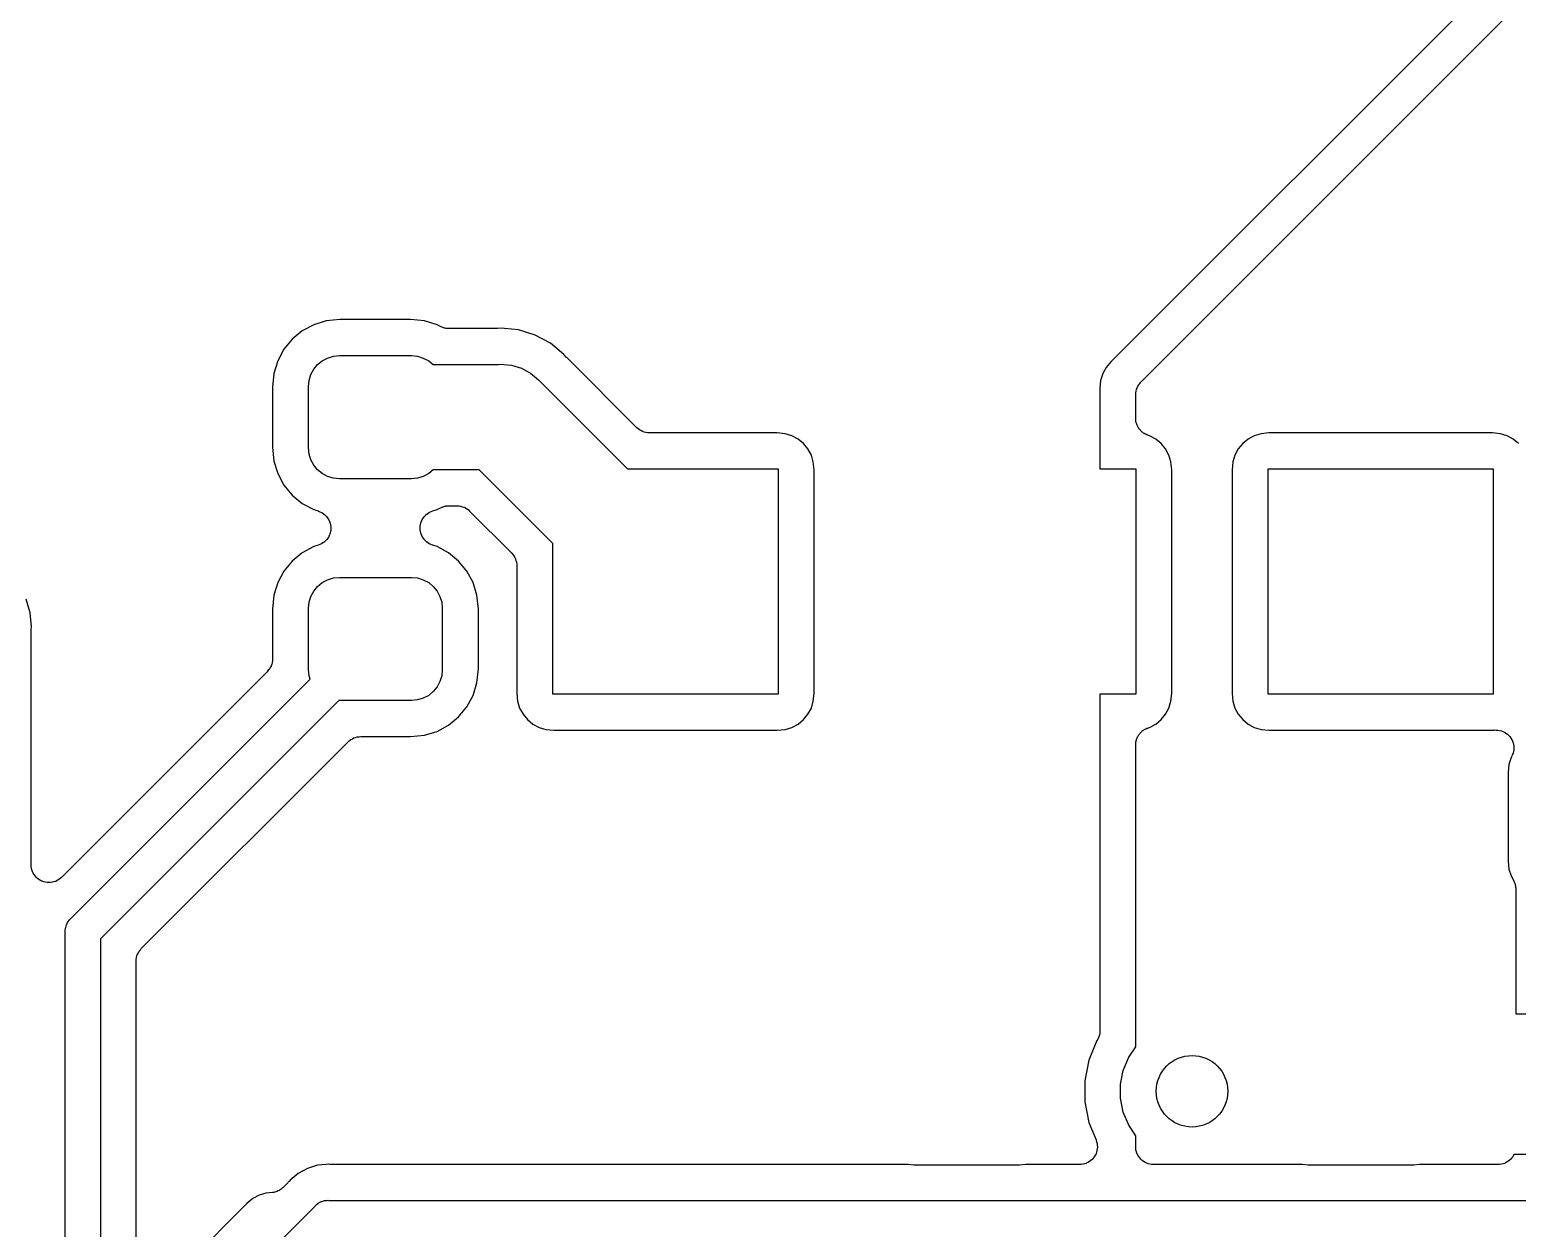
# Model space of a CAD drawing. Extents: x 150.4 to 195, y -135.4 to -96.2.
# Drawn here: x 167.34 to 177.91, y -114.17 to -105.66 of the extents above; entities that cross this region are included whole.
import ezdxf

# ---------------------------------------------------------------- set-up
doc = ezdxf.new("R2010")
doc.units = 0
doc.header["$MEASUREMENT"] = 0
doc.layers.add('BLACK', color=7, linetype='CONTINUOUS')

msp = doc.modelspace()

# ---------------------------------------------------------------- linework, layer by layer
at = {"layer": 'BLACK', "linetype": 'CONTINUOUS'}
for p, q in [((178.516, -104.525), (175.025, -108.016)), ((175.237, -108.163), (178.663, -104.737)), ((169.362, -107.756), (169.28, -107.8)), ((169.451, -107.729), (169.362, -107.756)), ((169.55, -107.719), (169.451, -107.729)), ((170.05, -107.719), (169.55, -107.719)), ((170.149, -107.729), (170.05, -107.719)), ((170.238, -107.756), (170.149, -107.729)), ((170.261, -107.769), (170.238, -107.756)), ((169.209, -107.859), (169.15, -107.93)), ((169.28, -107.8), (169.209, -107.859)), ((170.266, -107.771), (170.261, -107.769)), ((170.271, -107.773), (170.266, -107.771)), ((170.278, -107.775), (170.271, -107.773)), ((170.284, -107.778), (170.278, -107.775)), ((170.29, -107.779), (170.284, -107.778)), ((170.295, -107.781), (170.29, -107.779)), ((170.302, -107.782), (170.295, -107.781)), ((170.309, -107.783), (170.302, -107.782)), ((170.314, -107.783), (170.309, -107.783)), ((170.319, -107.783), (170.314, -107.783)), ((170.321, -107.783), (170.319, -107.783)), ((170.655, -107.783), (170.321, -107.783)), ((170.661, -107.783), (170.655, -107.783)), ((170.666, -107.783), (170.661, -107.783)), ((170.668, -107.783), (170.666, -107.783)), ((170.692, -107.78), (170.668, -107.783)), ((170.717, -107.783), (170.692, -107.78)), ((170.816, -107.793), (170.717, -107.783)), ((170.934, -107.829), (170.816, -107.793)), ((171.044, -107.887), (170.934, -107.829)), ((169.15, -107.93), (169.106, -108.012)), ((169.46, -107.992), (169.501, -107.979)), ((169.501, -107.979), (169.544, -107.975)), ((169.544, -107.975), (170.056, -107.975)), ((170.056, -107.975), (170.099, -107.979)), ((170.099, -107.979), (170.14, -107.992)), ((171.139, -107.966), (171.044, -107.887)), ((171.155, -107.985), (171.139, -107.966)), ((169.106, -108.012), (169.079, -108.101)), ((169.342, -108.11), (169.362, -108.072)), ((169.362, -108.072), (169.389, -108.039)), ((169.389, -108.039), (169.422, -108.012)), ((169.422, -108.012), (169.46, -107.992)), ((170.14, -107.992), (170.178, -108.012)), ((170.178, -108.012), (170.209, -108.037)), ((170.209, -108.037), (170.674, -108.037)), ((170.674, -108.037), (170.692, -108.036)), ((170.692, -108.036), (170.711, -108.037)), ((170.711, -108.037), (170.711, -108.037)), ((170.711, -108.037), (170.766, -108.043)), ((170.766, -108.043), (170.837, -108.064)), ((170.837, -108.064), (170.902, -108.099)), ((171.159, -107.989), (171.155, -107.985)), ((171.162, -107.993), (171.159, -107.989)), ((171.164, -107.994), (171.162, -107.993)), ((171.656, -108.487), (171.164, -107.994)), ((174.989, -108.059), (174.966, -108.103)), ((175.025, -108.016), (174.989, -108.059)), ((169.079, -108.101), (169.069, -108.2)), ((169.325, -108.194), (169.329, -108.151)), ((169.329, -108.151), (169.342, -108.11)), ((170.902, -108.099), (170.959, -108.146)), ((170.959, -108.146), (170.971, -108.16)), ((170.971, -108.16), (171.59, -108.78)), ((174.951, -108.151), (174.946, -108.206)), ((174.966, -108.103), (174.951, -108.151)), ((175.216, -108.192), (175.221, -108.182)), ((175.221, -108.182), (175.222, -108.181)), ((175.222, -108.181), (175.23, -108.172)), ((175.222, -108.181), (175.222, -108.181)), ((175.23, -108.172), (175.237, -108.163)), ((169.069, -108.2), (169.069, -108.625)), ((169.325, -108.631), (169.325, -108.194)), ((174.946, -108.206), (174.946, -108.78)), ((175.2, -108.251), (175.201, -108.239)), ((175.2, -108.252), (175.2, -108.251)), ((175.2, -108.253), (175.2, -108.252)), ((175.2, -108.252), (175.2, -108.252)), ((175.2, -108.252), (175.2, -108.252)), ((175.2, -108.42), (175.2, -108.253)), ((175.201, -108.239), (175.203, -108.228)), ((175.203, -108.226), (175.206, -108.215)), ((175.203, -108.227), (175.203, -108.226)), ((175.203, -108.228), (175.203, -108.227)), ((175.206, -108.215), (175.21, -108.204)), ((175.21, -108.203), (175.216, -108.192)), ((175.21, -108.204), (175.21, -108.203)), ((175.21, -108.203), (175.21, -108.203)), ((171.666, -108.494), (171.656, -108.487)), ((171.675, -108.502), (171.666, -108.494)), ((171.676, -108.503), (171.675, -108.502)), ((171.675, -108.502), (171.675, -108.502)), ((171.686, -108.508), (171.676, -108.503)), ((175.201, -108.426), (175.2, -108.42)), ((175.201, -108.432), (175.201, -108.426)), ((175.202, -108.438), (175.201, -108.432)), ((175.202, -108.445), (175.202, -108.438)), ((175.204, -108.45), (175.202, -108.445)), ((175.205, -108.456), (175.204, -108.45)), ((175.208, -108.462), (175.205, -108.456)), ((175.21, -108.469), (175.208, -108.462)), ((175.212, -108.474), (175.21, -108.469)), ((175.214, -108.479), (175.212, -108.474)), ((175.218, -108.485), (175.214, -108.479)), ((175.221, -108.491), (175.218, -108.485)), ((175.225, -108.495), (175.221, -108.491)), ((175.228, -108.5), (175.225, -108.495)), ((175.233, -108.505), (175.228, -108.5)), ((175.237, -108.51), (175.233, -108.505)), ((171.696, -108.514), (171.686, -108.508)), ((171.697, -108.514), (171.696, -108.514)), ((171.709, -108.518), (171.697, -108.514)), ((171.697, -108.514), (171.697, -108.514)), ((171.72, -108.521), (171.709, -108.518)), ((171.721, -108.521), (171.72, -108.521)), ((171.721, -108.522), (171.721, -108.521)), ((171.733, -108.523), (171.721, -108.522)), ((171.745, -108.524), (171.733, -108.523)), ((171.746, -108.524), (171.745, -108.524)), ((172.654, -108.524), (171.746, -108.524)), ((171.746, -108.524), (171.746, -108.524)), ((171.746, -108.524), (171.746, -108.524)), ((171.746, -108.524), (171.746, -108.524)), ((172.71, -108.53), (172.654, -108.524)), ((172.758, -108.544), (172.71, -108.53)), ((172.802, -108.568), (172.758, -108.544)), ((172.84, -108.6), (172.802, -108.568)), ((172.872, -108.638), (172.84, -108.6)), ((175.241, -108.513), (175.237, -108.51)), ((175.245, -108.518), (175.241, -108.513)), ((175.251, -108.521), (175.245, -108.518)), ((175.256, -108.526), (175.251, -108.521)), ((175.261, -108.528), (175.256, -108.526)), ((175.266, -108.532), (175.261, -108.528)), ((175.272, -108.534), (175.266, -108.532)), ((175.278, -108.537), (175.272, -108.534)), ((175.283, -108.539), (175.278, -108.537)), ((175.288, -108.541), (175.283, -108.539)), ((175.29, -108.542), (175.288, -108.541)), ((175.298, -108.544), (175.29, -108.542)), ((175.342, -108.568), (175.298, -108.544)), ((175.38, -108.6), (175.342, -108.568)), ((175.412, -108.638), (175.38, -108.6)), ((175.96, -108.6), (175.928, -108.638)), ((175.998, -108.568), (175.96, -108.6)), ((176.042, -108.544), (175.998, -108.568)), ((176.09, -108.53), (176.042, -108.544)), ((176.146, -108.524), (176.09, -108.53)), ((177.734, -108.524), (176.146, -108.524)), ((177.79, -108.53), (177.734, -108.524)), ((177.838, -108.544), (177.79, -108.53)), ((177.882, -108.568), (177.838, -108.544)), ((177.92, -108.6), (177.882, -108.568)), ((169.069, -108.625), (169.079, -108.724)), ((169.329, -108.674), (169.325, -108.631)), ((169.342, -108.715), (169.329, -108.674)), ((169.362, -108.753), (169.342, -108.715)), ((172.896, -108.682), (172.872, -108.638)), ((172.91, -108.73), (172.896, -108.682)), ((175.436, -108.682), (175.412, -108.638)), ((175.45, -108.73), (175.436, -108.682)), ((175.904, -108.682), (175.89, -108.73)), ((175.928, -108.638), (175.904, -108.682)), ((169.079, -108.724), (169.106, -108.813)), ((169.106, -108.813), (169.15, -108.895)), ((169.389, -108.786), (169.362, -108.753)), ((169.422, -108.813), (169.389, -108.786)), ((169.46, -108.833), (169.422, -108.813)), ((170.178, -108.813), (170.14, -108.833)), ((170.209, -108.787), (170.178, -108.813)), ((170.537, -108.787), (170.209, -108.787)), ((171.06, -109.31), (170.537, -108.787)), ((171.59, -108.78), (172.66, -108.78)), ((172.66, -108.78), (172.66, -110.38)), ((172.916, -108.786), (172.91, -108.73)), ((172.916, -110.374), (172.916, -108.786)), ((174.946, -108.78), (175.2, -108.78)), ((175.2, -108.78), (175.2, -110.38)), ((175.456, -108.786), (175.45, -108.73)), ((175.456, -110.374), (175.456, -108.786)), ((175.89, -108.73), (175.884, -108.786)), ((175.884, -108.786), (175.884, -110.374)), ((176.14, -110.38), (176.14, -108.78)), ((176.14, -108.78), (177.74, -108.78)), ((177.74, -108.78), (177.74, -110.38)), ((169.15, -108.895), (169.209, -108.966)), ((169.501, -108.846), (169.46, -108.833)), ((169.544, -108.85), (169.501, -108.846)), ((170.056, -108.85), (169.544, -108.85)), ((170.099, -108.846), (170.056, -108.85)), ((170.14, -108.833), (170.099, -108.846)), ((169.209, -108.966), (169.28, -109.025)), ((169.28, -109.025), (169.362, -109.069)), ((169.362, -109.069), (169.393, -109.078)), ((169.393, -109.078), (169.394, -109.079)), ((169.394, -109.079), (169.394, -109.079)), ((169.394, -109.079), (169.394, -109.079)), ((169.394, -109.079), (169.395, -109.079)), ((169.395, -109.079), (169.406, -109.084)), ((169.406, -109.084), (169.417, -109.089)), ((169.417, -109.089), (169.417, -109.089)), ((169.417, -109.089), (169.418, -109.089)), ((169.418, -109.089), (169.428, -109.096)), ((169.428, -109.096), (169.438, -109.103)), ((169.438, -109.103), (169.438, -109.103)), ((169.438, -109.103), (169.438, -109.103)), ((169.438, -109.103), (169.447, -109.112)), ((169.447, -109.112), (169.455, -109.12)), ((169.455, -109.12), (169.455, -109.12)), ((169.455, -109.12), (169.455, -109.121)), ((169.455, -109.121), (169.462, -109.131)), ((169.462, -109.131), (169.469, -109.141)), ((169.469, -109.141), (169.469, -109.141)), ((169.469, -109.141), (169.469, -109.141)), ((169.469, -109.141), (169.473, -109.153)), ((170.127, -109.151), (170.132, -109.14)), ((170.132, -109.139), (170.139, -109.129)), ((170.132, -109.14), (170.132, -109.139)), ((170.132, -109.14), (170.132, -109.14)), ((170.139, -109.129), (170.146, -109.119)), ((170.146, -109.119), (170.155, -109.11)), ((170.146, -109.119), (170.146, -109.119)), ((170.146, -109.119), (170.146, -109.119)), ((170.155, -109.11), (170.163, -109.102)), ((170.163, -109.102), (170.164, -109.102)), ((170.164, -109.101), (170.174, -109.095)), ((170.164, -109.102), (170.164, -109.101)), ((170.174, -109.095), (170.184, -109.088)), ((170.184, -109.088), (170.196, -109.083)), ((170.184, -109.088), (170.184, -109.088)), ((170.184, -109.088), (170.184, -109.088)), ((170.196, -109.083), (170.207, -109.078)), ((170.207, -109.078), (170.238, -109.069)), ((170.207, -109.078), (170.207, -109.078)), ((170.207, -109.078), (170.207, -109.078)), ((170.207, -109.078), (170.207, -109.078)), ((170.238, -109.069), (170.261, -109.056)), ((170.261, -109.056), (170.263, -109.056)), ((170.263, -109.056), (170.268, -109.054)), ((170.268, -109.054), (170.273, -109.051)), ((170.273, -109.051), (170.279, -109.049)), ((170.279, -109.049), (170.286, -109.046)), ((170.286, -109.046), (170.291, -109.045)), ((170.291, -109.045), (170.297, -109.044)), ((170.297, -109.044), (170.303, -109.043)), ((170.303, -109.043), (170.31, -109.042)), ((170.31, -109.042), (170.316, -109.042)), ((170.316, -109.042), (170.321, -109.041)), ((170.321, -109.041), (170.379, -109.041)), ((170.379, -109.041), (170.38, -109.042)), ((170.38, -109.042), (170.38, -109.042)), ((170.38, -109.042), (170.38, -109.042)), ((170.38, -109.042), (170.381, -109.042)), ((170.381, -109.042), (170.393, -109.043)), ((170.393, -109.043), (170.404, -109.044)), ((170.404, -109.044), (170.405, -109.044)), ((170.405, -109.044), (170.406, -109.044)), ((170.406, -109.044), (170.417, -109.048)), ((170.417, -109.048), (170.428, -109.051)), ((170.428, -109.051), (170.429, -109.052)), ((170.429, -109.052), (170.429, -109.052)), ((170.429, -109.052), (170.44, -109.057)), ((170.44, -109.057), (170.45, -109.063)), ((170.45, -109.063), (170.451, -109.063)), ((170.451, -109.063), (170.451, -109.064)), ((170.451, -109.064), (170.46, -109.071)), ((170.46, -109.071), (170.469, -109.079)), ((170.469, -109.079), (170.767, -109.376)), ((169.473, -109.153), (169.478, -109.164)), ((169.477, -109.238), (169.473, -109.249)), ((169.478, -109.238), (169.477, -109.238)), ((169.478, -109.164), (169.478, -109.164)), ((169.478, -109.164), (169.478, -109.164)), ((169.478, -109.164), (169.48, -109.176)), ((169.48, -109.225), (169.478, -109.237)), ((169.478, -109.237), (169.478, -109.238)), ((169.48, -109.176), (169.483, -109.188)), ((169.483, -109.213), (169.48, -109.225)), ((169.483, -109.188), (169.483, -109.188)), ((169.483, -109.188), (169.483, -109.189)), ((169.483, -109.189), (169.483, -109.201)), ((169.483, -109.201), (169.483, -109.213)), ((169.483, -109.213), (169.483, -109.213)), ((169.483, -109.213), (169.483, -109.213)), ((170.117, -109.187), (170.12, -109.175)), ((170.117, -109.199), (170.117, -109.187)), ((170.117, -109.187), (170.117, -109.187)), ((170.117, -109.187), (170.117, -109.187)), ((170.117, -109.211), (170.117, -109.199)), ((170.117, -109.212), (170.117, -109.211)), ((170.12, -109.224), (170.117, -109.212)), ((170.117, -109.212), (170.117, -109.212)), ((170.12, -109.175), (170.122, -109.163)), ((170.122, -109.236), (170.12, -109.224)), ((170.122, -109.163), (170.122, -109.162)), ((170.122, -109.162), (170.123, -109.162)), ((170.126, -109.247), (170.122, -109.236)), ((170.122, -109.236), (170.122, -109.236)), ((170.122, -109.236), (170.122, -109.236)), ((170.123, -109.162), (170.127, -109.151)), ((170.131, -109.259), (170.126, -109.247)), ((169.362, -109.331), (169.28, -109.375)), ((169.393, -109.322), (169.362, -109.331)), ((169.404, -109.317), (169.393, -109.322)), ((169.416, -109.312), (169.404, -109.317)), ((169.426, -109.305), (169.416, -109.312)), ((169.416, -109.312), (169.416, -109.312)), ((169.416, -109.312), (169.416, -109.312)), ((169.436, -109.299), (169.426, -109.305)), ((169.437, -109.298), (169.436, -109.298)), ((169.436, -109.298), (169.436, -109.299)), ((169.445, -109.29), (169.437, -109.298)), ((169.454, -109.281), (169.445, -109.29)), ((169.461, -109.271), (169.454, -109.281)), ((169.454, -109.281), (169.454, -109.281)), ((169.454, -109.281), (169.454, -109.281)), ((169.468, -109.261), (169.461, -109.271)), ((169.473, -109.249), (169.468, -109.26)), ((169.468, -109.26), (169.468, -109.26)), ((169.468, -109.26), (169.468, -109.261)), ((170.138, -109.269), (170.131, -109.259)), ((170.131, -109.259), (170.131, -109.259)), ((170.131, -109.259), (170.131, -109.259)), ((170.145, -109.279), (170.138, -109.269)), ((170.145, -109.28), (170.145, -109.279)), ((170.153, -109.288), (170.145, -109.28)), ((170.145, -109.28), (170.145, -109.28)), ((170.162, -109.297), (170.153, -109.288)), ((170.172, -109.304), (170.162, -109.297)), ((170.162, -109.297), (170.162, -109.297)), ((170.162, -109.297), (170.162, -109.297)), ((170.182, -109.311), (170.172, -109.304)), ((170.183, -109.311), (170.182, -109.311)), ((170.194, -109.316), (170.183, -109.311)), ((170.183, -109.311), (170.183, -109.311)), ((170.205, -109.321), (170.194, -109.316)), ((170.206, -109.321), (170.205, -109.321)), ((170.207, -109.322), (170.206, -109.321)), ((170.206, -109.321), (170.206, -109.321)), ((170.206, -109.321), (170.206, -109.321)), ((170.238, -109.331), (170.207, -109.322)), ((170.32, -109.375), (170.238, -109.331)), ((171.06, -110.38), (171.06, -109.31)), ((169.209, -109.434), (169.15, -109.505)), ((169.28, -109.375), (169.209, -109.434)), ((170.391, -109.434), (170.32, -109.375)), ((170.45, -109.505), (170.391, -109.434)), ((170.767, -109.376), (170.767, -109.377)), ((170.767, -109.377), (170.767, -109.377)), ((170.767, -109.377), (170.767, -109.377)), ((170.767, -109.377), (170.768, -109.378)), ((170.768, -109.378), (170.776, -109.387)), ((170.776, -109.387), (170.783, -109.396)), ((170.783, -109.396), (170.783, -109.397)), ((170.783, -109.397), (170.784, -109.397)), ((170.784, -109.397), (170.789, -109.408)), ((170.789, -109.408), (170.795, -109.418)), ((170.795, -109.418), (170.795, -109.419)), ((170.795, -109.419), (170.795, -109.419)), ((170.795, -109.419), (170.798, -109.43)), ((170.798, -109.43), (170.802, -109.442)), ((170.802, -109.442), (170.802, -109.442)), ((170.802, -109.442), (170.802, -109.443)), ((170.802, -109.443), (170.803, -109.455)), ((170.803, -109.455), (170.804, -109.466)), ((169.15, -109.505), (169.106, -109.587)), ((169.46, -109.567), (169.501, -109.554)), ((169.501, -109.554), (169.544, -109.55)), ((169.544, -109.55), (170.056, -109.55)), ((170.056, -109.55), (170.099, -109.554)), ((170.099, -109.554), (170.14, -109.567)), ((170.494, -109.587), (170.45, -109.505)), ((170.804, -109.466), (170.804, -110.374)), ((169.106, -109.587), (169.079, -109.676)), ((169.342, -109.685), (169.362, -109.647)), ((169.362, -109.647), (169.389, -109.614)), ((169.389, -109.614), (169.422, -109.587)), ((169.422, -109.587), (169.46, -109.567)), ((170.14, -109.567), (170.178, -109.587)), ((170.178, -109.587), (170.211, -109.614)), ((170.211, -109.614), (170.238, -109.647)), ((170.238, -109.647), (170.258, -109.685)), ((170.521, -109.676), (170.494, -109.587)), ((167.347, -109.801), (167.318, -109.706)), ((169.079, -109.676), (169.069, -109.775)), ((169.069, -109.775), (169.069, -110.13)), ((169.325, -109.769), (169.329, -109.726)), ((169.325, -110.206), (169.325, -109.769)), ((169.329, -109.726), (169.342, -109.685)), ((170.258, -109.685), (170.271, -109.726)), ((170.271, -109.726), (170.275, -109.769)), ((170.275, -109.769), (170.275, -110.206)), ((170.531, -109.775), (170.521, -109.676)), ((170.531, -110.2), (170.531, -109.775)), ((167.356, -109.9), (167.347, -109.801)), ((167.354, -109.929), (167.355, -109.924)), ((167.354, -109.931), (167.354, -109.929)), ((167.354, -111.591), (167.354, -109.931)), ((167.355, -109.919), (167.356, -109.9)), ((167.355, -109.924), (167.355, -109.919)), ((169.053, -110.19), (169.048, -110.2)), ((169.059, -110.18), (169.053, -110.19)), ((169.063, -110.167), (169.059, -110.179)), ((169.059, -110.179), (169.059, -110.179)), ((169.059, -110.179), (169.059, -110.18)), ((169.066, -110.156), (169.063, -110.167)), ((169.067, -110.155), (169.066, -110.155)), ((169.066, -110.155), (169.066, -110.156)), ((169.068, -110.143), (169.067, -110.155)), ((169.069, -110.132), (169.068, -110.143)), ((169.069, -110.13), (169.069, -110.13)), ((169.069, -110.13), (169.069, -110.13)), ((169.069, -110.13), (169.069, -110.13)), ((169.069, -110.13), (169.069, -110.132)), ((169.032, -110.22), (167.571, -111.681)), ((167.637, -111.974), (169.337, -110.274)), ((169.039, -110.21), (169.032, -110.22)), ((169.047, -110.202), (169.039, -110.21)), ((169.048, -110.2), (169.047, -110.201)), ((169.047, -110.201), (169.047, -110.202)), ((169.329, -110.249), (169.325, -110.206)), ((169.337, -110.274), (169.329, -110.249)), ((170.258, -110.29), (170.238, -110.328)), ((170.271, -110.249), (170.258, -110.29)), ((170.275, -110.206), (170.271, -110.249)), ((170.494, -110.388), (170.521, -110.299)), ((170.521, -110.299), (170.531, -110.2)), ((170.14, -110.408), (170.099, -110.421)), ((170.178, -110.388), (170.14, -110.408)), ((170.211, -110.361), (170.178, -110.388)), ((170.238, -110.328), (170.211, -110.361)), ((170.45, -110.47), (170.494, -110.388)), ((170.804, -110.374), (170.81, -110.43)), ((172.66, -110.38), (171.06, -110.38)), ((172.91, -110.43), (172.916, -110.374)), ((175.2, -110.38), (174.946, -110.38)), ((174.946, -110.38), (174.946, -112.769)), ((175.45, -110.43), (175.456, -110.374)), ((175.884, -110.374), (175.89, -110.43)), ((177.74, -110.38), (176.14, -110.38)), ((169.54, -110.425), (167.846, -112.118)), ((169.544, -110.425), (169.54, -110.425)), ((170.056, -110.425), (169.544, -110.425)), ((170.099, -110.421), (170.056, -110.425)), ((170.391, -110.541), (170.45, -110.47)), ((170.81, -110.43), (170.824, -110.478)), ((170.824, -110.478), (170.848, -110.522)), ((172.872, -110.522), (172.896, -110.478)), ((172.896, -110.478), (172.91, -110.43)), ((175.412, -110.522), (175.436, -110.478)), ((175.436, -110.478), (175.45, -110.43)), ((175.89, -110.43), (175.904, -110.478)), ((175.904, -110.478), (175.928, -110.522)), ((170.238, -110.644), (170.32, -110.6)), ((170.32, -110.6), (170.391, -110.541)), ((170.848, -110.522), (170.88, -110.56)), ((170.88, -110.56), (170.918, -110.592)), ((170.918, -110.592), (170.962, -110.616)), ((170.962, -110.616), (171.01, -110.63)), ((172.71, -110.63), (172.758, -110.616)), ((172.758, -110.616), (172.802, -110.592)), ((172.802, -110.592), (172.84, -110.56)), ((172.84, -110.56), (172.872, -110.522)), ((175.279, -110.622), (175.285, -110.62)), ((175.285, -110.62), (175.29, -110.618)), ((175.29, -110.618), (175.298, -110.616)), ((175.298, -110.616), (175.342, -110.592)), ((175.342, -110.592), (175.38, -110.56)), ((175.38, -110.56), (175.412, -110.522)), ((175.928, -110.522), (175.96, -110.56)), ((175.96, -110.56), (175.998, -110.592)), ((175.998, -110.592), (176.042, -110.616)), ((176.042, -110.616), (176.09, -110.63)), ((168.137, -112.186), (169.605, -110.718)), ((169.605, -110.718), (169.606, -110.718)), ((169.606, -110.718), (169.607, -110.717)), ((169.606, -110.718), (169.606, -110.718)), ((169.606, -110.718), (169.606, -110.718)), ((169.607, -110.717), (169.616, -110.709)), ((169.616, -110.709), (169.625, -110.702)), ((169.625, -110.702), (169.626, -110.702)), ((169.626, -110.701), (169.637, -110.696)), ((169.626, -110.702), (169.626, -110.701)), ((169.637, -110.696), (169.647, -110.69)), ((169.647, -110.69), (169.647, -110.69)), ((169.647, -110.69), (169.648, -110.69)), ((169.648, -110.69), (169.659, -110.687)), ((169.659, -110.687), (169.671, -110.683)), ((169.671, -110.683), (169.671, -110.683)), ((169.671, -110.683), (169.672, -110.683)), ((169.672, -110.683), (169.684, -110.682)), ((169.684, -110.682), (169.695, -110.681)), ((169.695, -110.681), (170.05, -110.681)), ((170.05, -110.681), (170.149, -110.671)), ((170.149, -110.671), (170.238, -110.644)), ((171.01, -110.63), (171.066, -110.636)), ((171.066, -110.636), (172.654, -110.636)), ((172.654, -110.636), (172.71, -110.63)), ((175.201, -110.727), (175.202, -110.72)), ((175.202, -110.72), (175.203, -110.713)), ((175.203, -110.713), (175.204, -110.708)), ((175.204, -110.708), (175.206, -110.702)), ((175.206, -110.702), (175.208, -110.696)), ((175.208, -110.696), (175.21, -110.69)), ((175.21, -110.69), (175.213, -110.685)), ((175.213, -110.685), (175.215, -110.679)), ((175.215, -110.679), (175.219, -110.674)), ((175.219, -110.674), (175.222, -110.668)), ((175.222, -110.668), (175.226, -110.664)), ((175.226, -110.664), (175.229, -110.659)), ((175.229, -110.659), (175.234, -110.654)), ((175.234, -110.654), (175.238, -110.649)), ((175.238, -110.649), (175.243, -110.645)), ((175.243, -110.645), (175.247, -110.641)), ((175.247, -110.641), (175.252, -110.638)), ((175.252, -110.638), (175.257, -110.633)), ((175.257, -110.633), (175.263, -110.631)), ((175.263, -110.631), (175.267, -110.628)), ((175.267, -110.628), (175.273, -110.625)), ((175.273, -110.625), (175.279, -110.622)), ((176.09, -110.63), (176.146, -110.636)), ((176.146, -110.636), (177.734, -110.636)), ((177.734, -110.636), (177.746, -110.635)), ((177.746, -110.635), (177.748, -110.634)), ((177.748, -110.634), (177.748, -110.634)), ((177.748, -110.634), (177.748, -110.634)), ((177.748, -110.634), (177.748, -110.634)), ((177.748, -110.634), (177.76, -110.635)), ((177.76, -110.635), (177.772, -110.635)), ((177.772, -110.635), (177.773, -110.635)), ((177.773, -110.635), (177.773, -110.635)), ((177.773, -110.635), (177.785, -110.637)), ((177.785, -110.637), (177.797, -110.64)), ((177.797, -110.64), (177.797, -110.64)), ((177.797, -110.64), (177.797, -110.64)), ((177.797, -110.64), (177.808, -110.645)), ((177.808, -110.645), (177.819, -110.649)), ((177.819, -110.649), (177.82, -110.65)), ((177.82, -110.65), (177.82, -110.65)), ((177.82, -110.65), (177.83, -110.656)), ((177.83, -110.656), (177.84, -110.663)), ((177.84, -110.663), (177.84, -110.664)), ((177.84, -110.664), (177.84, -110.664)), ((177.84, -110.664), (177.849, -110.672)), ((177.849, -110.672), (177.857, -110.681)), ((177.857, -110.681), (177.858, -110.681)), ((177.858, -110.681), (177.858, -110.681)), ((177.858, -110.681), (177.864, -110.691)), ((177.864, -110.691), (177.871, -110.702)), ((177.871, -110.702), (177.871, -110.702)), ((177.871, -110.702), (177.871, -110.702)), ((177.871, -110.702), (177.876, -110.713)), ((177.876, -110.713), (177.88, -110.725)), ((177.88, -110.725), (177.881, -110.725)), ((177.881, -110.725), (177.881, -110.725)), ((177.881, -110.725), (177.883, -110.737)), ((175.2, -110.738), (175.201, -110.732)), ((175.2, -110.74), (175.2, -110.738)), ((175.2, -112.884), (175.2, -110.74)), ((175.201, -110.732), (175.201, -110.727)), ((177.866, -110.83), (177.851, -110.878)), ((177.871, -110.821), (177.866, -110.83)), ((177.875, -110.81), (177.871, -110.821)), ((177.88, -110.798), (177.875, -110.81)), ((177.883, -110.786), (177.88, -110.798)), ((177.88, -110.798), (177.88, -110.798)), ((177.88, -110.798), (177.88, -110.798)), ((177.883, -110.737), (177.885, -110.749)), ((177.885, -110.774), (177.883, -110.786)), ((177.885, -110.749), (177.885, -110.749)), ((177.885, -110.749), (177.885, -110.749)), ((177.885, -110.749), (177.885, -110.761)), ((177.885, -110.761), (177.885, -110.774)), ((177.885, -110.774), (177.885, -110.774)), ((177.885, -110.774), (177.885, -110.774)), ((177.851, -110.878), (177.846, -110.933)), ((177.846, -110.933), (177.846, -111.567)), ((177.846, -111.567), (177.851, -111.622)), ((167.355, -111.603), (167.354, -111.591)), ((167.356, -111.615), (167.355, -111.603)), ((167.356, -111.616), (167.356, -111.615)), ((167.356, -111.615), (167.356, -111.615)), ((167.36, -111.627), (167.356, -111.616)), ((167.363, -111.639), (167.36, -111.627)), ((167.364, -111.639), (167.363, -111.639)), ((167.369, -111.65), (167.364, -111.639)), ((167.364, -111.639), (167.364, -111.639)), ((167.375, -111.661), (167.369, -111.65)), ((167.383, -111.671), (167.375, -111.661)), ((167.375, -111.661), (167.375, -111.661)), ((167.375, -111.661), (167.375, -111.661)), ((167.391, -111.68), (167.383, -111.671)), ((177.851, -111.622), (177.866, -111.67)), ((177.866, -111.67), (177.885, -111.706)), ((167.4, -111.688), (167.391, -111.68)), ((167.391, -111.68), (167.391, -111.68)), ((167.391, -111.68), (167.391, -111.68)), ((167.41, -111.696), (167.4, -111.688)), ((167.421, -111.702), (167.41, -111.696)), ((167.41, -111.696), (167.41, -111.696)), ((167.41, -111.696), (167.41, -111.696)), ((167.431, -111.708), (167.421, -111.702)), ((167.432, -111.708), (167.431, -111.708)), ((167.443, -111.712), (167.432, -111.708)), ((167.432, -111.708), (167.432, -111.708)), ((167.455, -111.715), (167.443, -111.712)), ((167.468, -111.717), (167.455, -111.715)), ((167.455, -111.715), (167.455, -111.715)), ((167.455, -111.715), (167.455, -111.715)), ((167.48, -111.718), (167.468, -111.717)), ((167.492, -111.717), (167.48, -111.718)), ((167.48, -111.718), (167.48, -111.718)), ((167.48, -111.718), (167.48, -111.718)), ((167.504, -111.716), (167.492, -111.717)), ((167.505, -111.716), (167.504, -111.716)), ((167.516, -111.712), (167.505, -111.716)), ((167.505, -111.716), (167.505, -111.716)), ((167.528, -111.709), (167.516, -111.712)), ((167.529, -111.709), (167.528, -111.709)), ((167.528, -111.709), (167.528, -111.709)), ((167.539, -111.703), (167.529, -111.709)), ((167.55, -111.697), (167.539, -111.703)), ((167.551, -111.697), (167.55, -111.697)), ((167.55, -111.697), (167.55, -111.697)), ((167.56, -111.69), (167.551, -111.697)), ((167.57, -111.682), (167.56, -111.69)), ((167.571, -111.681), (167.57, -111.682)), ((167.57, -111.682), (167.57, -111.682)), ((167.57, -111.682), (167.57, -111.682)), ((167.57, -111.682), (167.57, -111.682)), ((177.885, -111.706), (177.886, -111.707)), ((177.886, -111.707), (177.888, -111.712)), ((177.888, -111.712), (177.89, -111.717)), ((177.89, -111.717), (177.892, -111.724)), ((177.892, -111.724), (177.895, -111.73)), ((177.895, -111.73), (177.896, -111.736)), ((177.896, -111.736), (177.898, -111.741)), ((177.898, -111.741), (177.898, -111.748)), ((177.898, -111.748), (177.9, -111.755)), ((177.9, -111.755), (177.899, -111.76)), ((177.899, -111.76), (177.9, -111.766)), ((177.9, -111.766), (177.9, -112.65)), ((167.616, -111.997), (167.628, -111.983)), ((167.628, -111.983), (167.632, -111.978)), ((167.628, -111.983), (167.628, -111.983)), ((167.632, -111.978), (167.637, -111.974)), ((167.595, -112.067), (167.596, -112.055)), ((167.596, -112.073), (167.595, -112.067)), ((167.596, -112.055), (167.598, -112.042)), ((167.596, -115.328), (167.596, -112.073)), ((167.598, -112.042), (167.6, -112.036)), ((167.6, -112.036), (167.605, -112.019)), ((167.605, -112.019), (167.616, -111.997)), ((167.846, -112.118), (167.846, -115.282)), ((168.121, -112.206), (168.122, -112.205)), ((168.122, -112.204), (168.13, -112.195)), ((168.122, -112.205), (168.122, -112.204)), ((168.13, -112.195), (168.137, -112.186)), ((168.1, -112.274), (168.101, -112.263)), ((168.1, -112.276), (168.1, -112.274)), ((168.1, -114.477), (168.1, -112.276)), ((168.1, -112.276), (168.1, -112.276)), ((168.1, -112.276), (168.1, -112.276)), ((168.1, -112.276), (168.1, -112.276)), ((168.101, -112.263), (168.102, -112.251)), ((168.102, -112.251), (168.103, -112.25)), ((168.103, -112.25), (168.106, -112.239)), ((168.103, -112.25), (168.103, -112.25)), ((168.106, -112.239), (168.11, -112.227)), ((168.11, -112.226), (168.116, -112.216)), ((168.11, -112.227), (168.11, -112.226)), ((168.11, -112.227), (168.11, -112.227)), ((168.116, -112.216), (168.121, -112.206)), ((177.9, -112.65), (178.625, -112.65)), ((174.925, -112.839), (174.867, -112.978)), ((174.93, -112.829), (174.925, -112.839)), ((174.936, -112.819), (174.93, -112.829)), ((174.94, -112.806), (174.936, -112.817)), ((174.936, -112.817), (174.936, -112.818)), ((174.936, -112.818), (174.936, -112.819)), ((174.943, -112.795), (174.94, -112.806)), ((174.944, -112.794), (174.943, -112.794)), ((174.943, -112.794), (174.943, -112.795)), ((174.945, -112.782), (174.944, -112.794)), ((174.946, -112.77), (174.945, -112.782)), ((174.946, -112.769), (174.946, -112.769)), ((174.946, -112.769), (174.946, -112.769)), ((174.946, -112.769), (174.946, -112.769)), ((174.946, -112.769), (174.946, -112.77)), ((175.15, -112.959), (175.2, -112.884)), ((174.867, -112.978), (174.838, -113.125)), ((175.112, -113.052), (175.15, -112.959)), ((174.838, -113.125), (174.838, -113.275)), ((175.092, -113.15), (175.112, -113.052)), ((175.092, -113.25), (175.092, -113.15)), ((175.112, -113.348), (175.092, -113.25)), ((174.838, -113.275), (174.867, -113.422)), ((175.15, -113.441), (175.112, -113.348)), ((174.867, -113.422), (174.918, -113.545)), ((175.2, -113.516), (175.15, -113.441)), ((174.918, -113.545), (174.919, -113.546)), ((174.919, -113.546), (174.919, -113.546)), ((174.919, -113.546), (174.919, -113.546)), ((174.919, -113.546), (174.919, -113.547)), ((174.919, -113.547), (174.922, -113.559)), ((174.922, -113.559), (174.926, -113.57)), ((174.926, -113.57), (174.926, -113.571)), ((174.926, -113.571), (174.926, -113.571)), ((174.926, -113.571), (174.927, -113.583)), ((175.2, -113.594), (175.2, -113.516)), ((174.898, -113.675), (174.89, -113.684)), ((174.89, -113.684), (174.89, -113.684)), ((174.89, -113.684), (174.89, -113.685)), ((174.906, -113.666), (174.898, -113.675)), ((174.912, -113.654), (174.906, -113.665)), ((174.906, -113.665), (174.906, -113.665)), ((174.906, -113.665), (174.906, -113.666)), ((174.918, -113.644), (174.912, -113.654)), ((174.922, -113.632), (174.918, -113.643)), ((174.918, -113.643), (174.918, -113.643)), ((174.918, -113.643), (174.918, -113.644)), ((174.925, -113.62), (174.922, -113.632)), ((174.927, -113.608), (174.925, -113.62)), ((174.925, -113.62), (174.925, -113.62)), ((174.925, -113.62), (174.925, -113.62)), ((174.927, -113.583), (174.928, -113.595)), ((174.928, -113.596), (174.927, -113.608)), ((174.928, -113.595), (174.928, -113.595)), ((174.928, -113.595), (174.928, -113.596)), ((175.201, -113.606), (175.2, -113.594)), ((175.202, -113.618), (175.201, -113.606)), ((175.202, -113.619), (175.202, -113.618)), ((175.202, -113.618), (175.202, -113.618)), ((175.206, -113.63), (175.202, -113.619)), ((175.209, -113.642), (175.206, -113.63)), ((175.21, -113.642), (175.209, -113.642)), ((175.209, -113.642), (175.209, -113.642)), ((175.215, -113.653), (175.21, -113.642)), ((175.221, -113.664), (175.215, -113.653)), ((175.229, -113.674), (175.221, -113.664)), ((175.221, -113.664), (175.221, -113.664)), ((175.221, -113.664), (175.221, -113.664)), ((175.236, -113.683), (175.229, -113.674)), ((175.237, -113.683), (175.236, -113.683)), ((175.246, -113.691), (175.237, -113.683)), ((175.237, -113.683), (175.237, -113.683)), ((177.87, -113.675), (177.862, -113.684)), ((177.862, -113.684), (177.862, -113.684)), ((177.862, -113.684), (177.862, -113.685)), ((177.878, -113.666), (177.87, -113.675)), ((177.884, -113.654), (177.878, -113.665)), ((177.878, -113.665), (177.878, -113.665)), ((177.878, -113.665), (177.878, -113.666)), ((177.886, -113.65), (177.884, -113.654)), ((178.625, -113.65), (177.886, -113.65)), ((169.252, -113.783), (169.194, -113.831)), ((169.318, -113.748), (169.252, -113.783)), ((169.389, -113.726), (169.318, -113.748)), ((169.451, -113.72), (169.389, -113.726)), ((169.463, -113.719), (169.451, -113.72)), ((169.451, -113.72), (169.451, -113.72)), ((169.476, -113.72), (169.463, -113.719)), ((169.481, -113.72), (169.476, -113.72)), ((169.487, -113.721), (169.481, -113.72)), ((169.488, -113.721), (169.487, -113.721)), ((173.584, -113.721), (169.488, -113.721)), ((173.625, -113.725), (173.584, -113.721)), ((174.375, -113.725), (173.625, -113.725)), ((174.416, -113.721), (174.375, -113.725)), ((174.801, -113.721), (174.416, -113.721)), ((174.813, -113.72), (174.801, -113.721)), ((174.825, -113.719), (174.813, -113.72)), ((174.826, -113.719), (174.825, -113.719)), ((174.825, -113.719), (174.825, -113.719)), ((174.837, -113.715), (174.826, -113.719)), ((174.849, -113.712), (174.837, -113.715)), ((174.86, -113.706), (174.849, -113.711)), ((174.849, -113.711), (174.849, -113.712)), ((174.849, -113.712), (174.849, -113.712)), ((174.871, -113.7), (174.86, -113.706)), ((174.881, -113.692), (174.871, -113.7)), ((174.871, -113.7), (174.871, -113.7)), ((174.871, -113.7), (174.871, -113.7)), ((174.89, -113.685), (174.881, -113.692)), ((175.255, -113.699), (175.246, -113.691)), ((175.256, -113.699), (175.255, -113.699)), ((175.267, -113.705), (175.256, -113.699)), ((175.256, -113.699), (175.256, -113.699)), ((175.277, -113.711), (175.267, -113.705)), ((175.278, -113.711), (175.277, -113.711)), ((175.277, -113.711), (175.277, -113.711)), ((175.289, -113.715), (175.278, -113.711)), ((175.301, -113.718), (175.289, -113.715)), ((175.313, -113.72), (175.301, -113.718)), ((175.301, -113.718), (175.301, -113.718)), ((175.301, -113.718), (175.301, -113.718)), ((175.325, -113.721), (175.313, -113.72)), ((175.326, -113.721), (175.325, -113.721)), ((175.327, -113.721), (175.326, -113.721)), ((175.326, -113.721), (175.326, -113.721)), ((175.326, -113.721), (175.326, -113.721)), ((176.384, -113.721), (175.327, -113.721)), ((176.425, -113.725), (176.384, -113.721)), ((177.175, -113.725), (176.425, -113.725)), ((177.216, -113.721), (177.175, -113.725)), ((177.773, -113.721), (177.216, -113.721)), ((177.785, -113.72), (177.773, -113.721)), ((177.797, -113.719), (177.785, -113.72)), ((177.798, -113.719), (177.797, -113.719)), ((177.797, -113.719), (177.797, -113.719)), ((177.809, -113.715), (177.798, -113.719)), ((177.821, -113.712), (177.809, -113.715)), ((177.832, -113.706), (177.821, -113.711)), ((177.821, -113.711), (177.821, -113.712)), ((177.821, -113.712), (177.821, -113.712)), ((177.843, -113.7), (177.832, -113.706)), ((177.853, -113.692), (177.843, -113.7)), ((177.843, -113.7), (177.843, -113.7)), ((177.843, -113.7), (177.843, -113.7)), ((177.862, -113.685), (177.853, -113.692)), ((169.13, -113.895), (169.124, -113.899)), ((169.135, -113.891), (169.13, -113.895)), ((169.139, -113.887), (169.135, -113.891)), ((169.144, -113.884), (169.139, -113.887)), ((169.145, -113.883), (169.144, -113.884)), ((169.178, -113.85), (169.145, -113.883)), ((169.181, -113.845), (169.178, -113.85)), ((169.185, -113.842), (169.181, -113.845)), ((169.186, -113.84), (169.185, -113.842)), ((169.194, -113.831), (169.186, -113.84)), ((168.886, -113.998), (168.317, -114.567)), ((168.929, -113.962), (168.886, -113.998)), ((168.974, -113.938), (168.929, -113.962)), ((169.021, -113.924), (168.974, -113.938)), ((169.068, -113.919), (169.021, -113.924)), ((169.073, -113.918), (169.068, -113.919)), ((169.078, -113.918), (169.073, -113.918)), ((169.085, -113.916), (169.078, -113.918)), ((169.092, -113.914), (169.085, -113.916)), ((169.097, -113.912), (169.092, -113.914)), ((169.102, -113.911), (169.097, -113.912)), ((169.108, -113.907), (169.102, -113.911)), ((169.115, -113.905), (169.108, -113.907)), ((169.119, -113.902), (169.115, -113.905)), ((169.124, -113.899), (169.119, -113.902)), ((169.379, -114.007), (169.394, -113.996)), ((169.394, -113.996), (169.415, -113.984)), ((169.415, -113.984), (169.418, -113.983)), ((169.418, -113.983), (169.439, -113.977)), ((169.439, -113.977), (169.457, -113.975)), ((169.457, -113.975), (169.463, -113.974)), ((169.457, -113.975), (169.457, -113.975)), ((169.463, -113.974), (169.47, -113.975)), ((169.47, -113.975), (178.006, -113.975)), ((169.142, -114.245), (169.371, -114.016)), ((169.371, -114.016), (169.375, -114.011)), ((169.375, -114.011), (169.379, -114.007)), ((169.379, -114.007), (169.379, -114.007))]:
    msp.add_line(p, q, dxfattribs=at)
at = {"layer": 'BLACK'}
msp.add_circle((175.6, -113.2), 0.254, dxfattribs=at)

doc.saveas('drawing.dxf')
